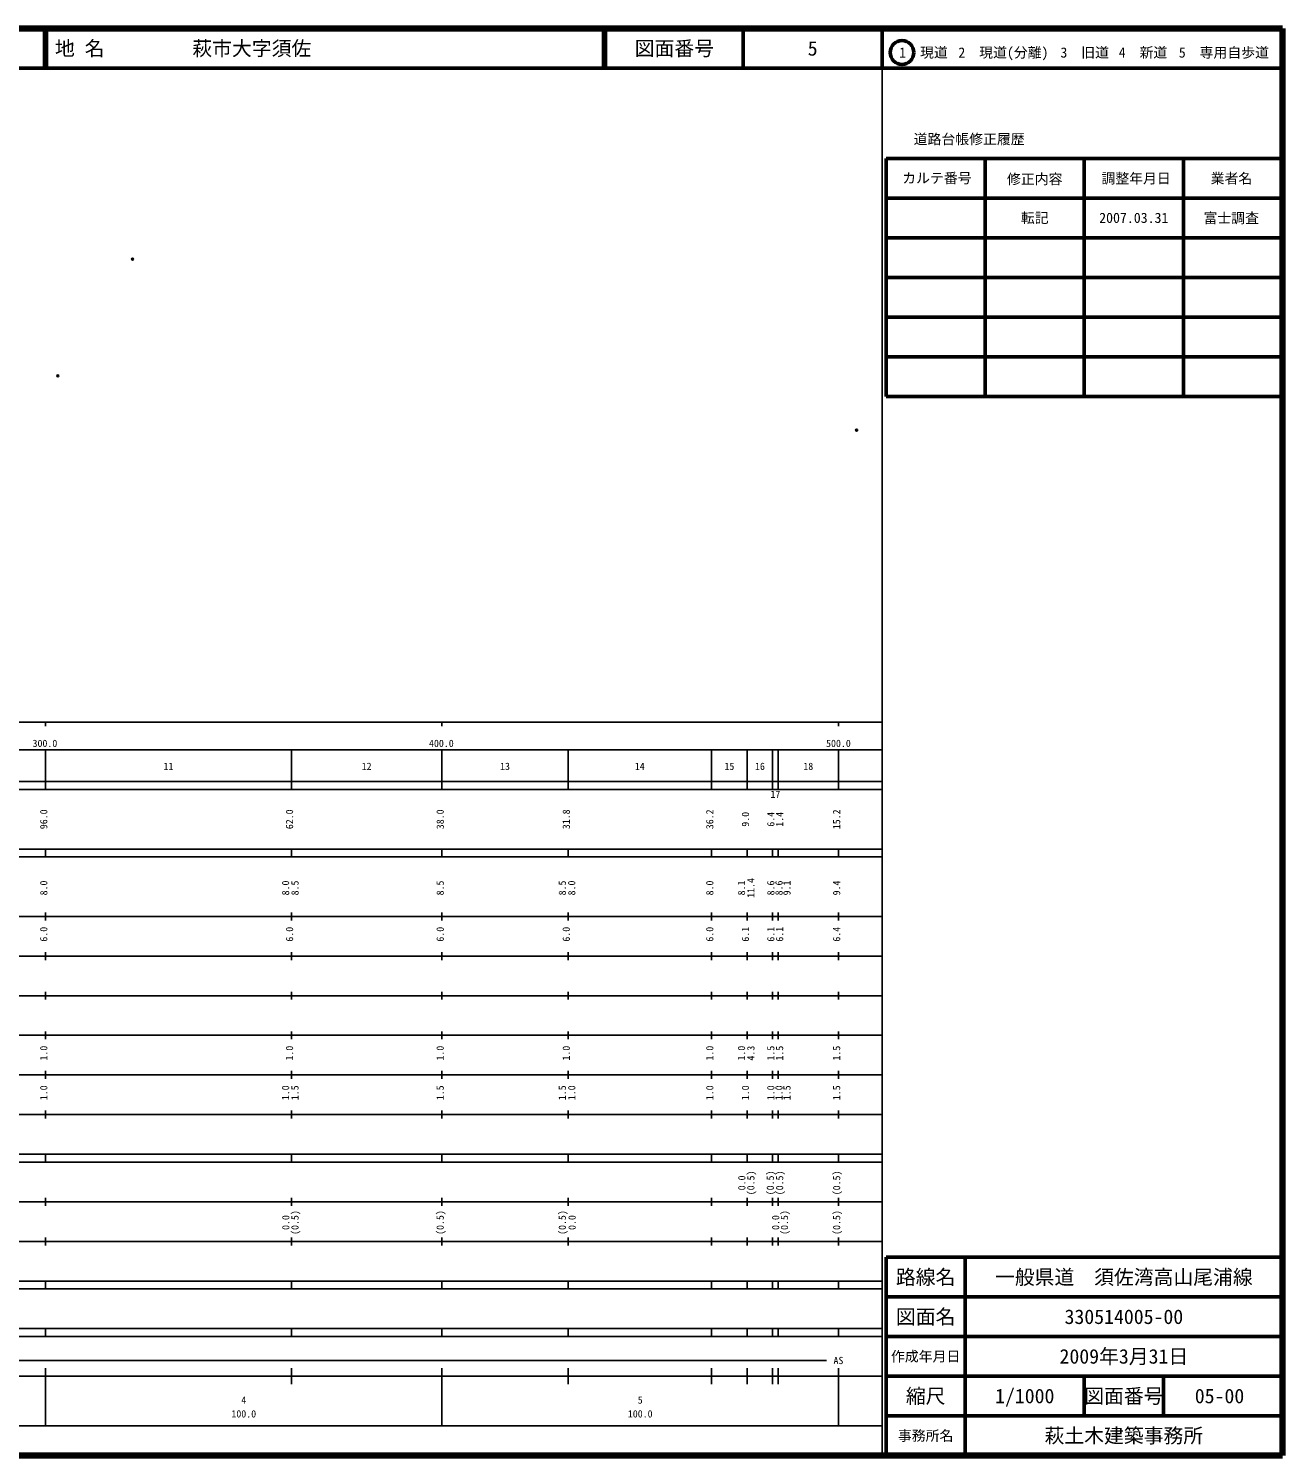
# Model space of a CAD drawing. Units: millimetres on the paper. Extents: x 40 to 680, y 20 to 380.
# Drawn here: x 363.7 to 680, y 20 to 380 of the extents above; entities that cross this region are included whole.
import ezdxf
from ezdxf.enums import TextEntityAlignment as Align

# ---------------------------------------------------------------- set-up
doc = ezdxf.new("R2010")
doc.units = ezdxf.units.MM
doc.header["$PDMODE"] = 32
doc.header["$PDSIZE"] = 0.5
doc.layers.add('M-OTRS', color=6, linetype='Continuous')
doc.layers.add('M-TTL-TXT', color=7, linetype='Continuous')
for name, color, linetype, lineweight in [('M-TTL', 2, 'Continuous', 140), ('M-TTL-BAND', 7, 'Continuous', 25), ('M-TTL-FRAM', 2, 'Continuous', 50), ('M-TTL-LINE', 7, 'Continuous', 50)]:
    doc.layers.add(name, color=color, linetype=linetype, lineweight=lineweight)
doc.styles.add('ＭＳ ゴシック', font='')
doc.styles.get('ＭＳ ゴシック').set_extended_font_data('MS Gothic')

msp = doc.modelspace()

# ---------------------------------------------------------------- linework, layer by layer
at = {"layer": 'M-OTRS'}
for p in [(389.948, 321.826), (371.078, 292.36), (572.593, 278.693)]:
    msp.add_point(p, dxfattribs=at)
at = {"layer": 'M-TTL'}
for p, q in [((680, 380), (40, 380)), ((680, 20), (680, 380)), ((40, 20), (680, 20))]:
    msp.add_line(p, q, dxfattribs=at)
at = {"layer": 'M-TTL-BAND'}
for p, q in [((579, 20), (579, 370)), ((40, 205), (579, 205)), ((368, 205), (368, 204)), ((468, 205), (468, 204)), ((568, 205), (568, 204)), ((68, 198), (579, 198)), ((368, 188), (368, 198)), ((430, 188), (430, 198)), ((468, 188), (468, 198)), ((499.8, 188), (499.8, 198)), ((536, 188), (536, 198)), ((545, 188), (545, 198)), ((551.4, 188), (551.4, 198)), ((552.8, 188), (552.8, 198)), ((568, 188), (568, 198)), ((40, 190), (579, 190)), ((40, 188), (579, 188)), ((40, 173), (579, 173)), ((368, 171), (368, 173)), ((430, 171), (430, 173)), ((468, 171), (468, 173)), ((499.8, 171), (499.8, 173)), ((536, 171), (536, 173)), ((545, 171), (545, 173)), ((551.4, 171), (551.4, 173)), ((552.8, 171), (552.8, 173)), ((568, 171), (568, 173)), ((40, 171), (579, 171)), ((40, 156), (579, 156)), ((368, 155), (368, 157)), ((430, 155), (430, 157)), ((468, 155), (468, 157)), ((499.8, 155), (499.8, 157)), ((536, 155), (536, 157)), ((545, 155), (545, 157)), ((551.4, 155), (551.4, 157)), ((552.8, 155), (552.8, 157)), ((568, 155), (568, 157)), ((46, 146), (579, 146)), ((368, 145), (368, 147)), ((430, 145), (430, 147)), ((468, 145), (468, 147)), ((499.8, 145), (499.8, 147)), ((536, 145), (536, 147)), ((545, 145), (545, 147)), ((551.4, 145), (551.4, 147)), ((552.8, 145), (552.8, 147)), ((568, 145), (568, 147)), ((368, 135), (368, 137)), ((430, 135), (430, 137)), ((468, 135), (468, 137)), ((499.8, 135), (499.8, 137)), ((536, 135), (536, 137)), ((545, 135), (545, 137)), ((551.4, 135), (551.4, 137)), ((552.8, 135), (552.8, 137)), ((568, 135), (568, 137)), ((52, 136), (579, 136)), ((46, 126), (579, 126)), ((368, 125), (368, 127)), ((430, 125), (430, 127)), ((468, 125), (468, 127)), ((499.8, 125), (499.8, 127)), ((536, 125), (536, 127)), ((545, 125), (545, 127)), ((551.4, 125), (551.4, 127)), ((552.8, 125), (552.8, 127)), ((568, 125), (568, 127)), ((52, 116), (579, 116)), ((368, 115), (368, 117)), ((430, 115), (430, 117)), ((468, 115), (468, 117)), ((499.8, 115), (499.8, 117)), ((536, 115), (536, 117)), ((545, 115), (545, 117)), ((551.4, 115), (551.4, 117)), ((552.8, 115), (552.8, 117)), ((568, 115), (568, 117)), ((46, 106), (579, 106)), ((368, 105), (368, 107)), ((430, 105), (430, 107)), ((468, 105), (468, 107)), ((499.8, 105), (499.8, 107)), ((536, 105), (536, 107)), ((545, 105), (545, 107)), ((551.4, 105), (551.4, 107)), ((552.8, 105), (552.8, 107)), ((568, 105), (568, 107)), ((40, 96), (579, 96)), ((40, 94), (579, 94)), ((368, 94), (368, 96)), ((430, 94), (430, 96)), ((468, 94), (468, 96)), ((499.8, 94), (499.8, 96)), ((536, 94), (536, 96)), ((545, 94), (545, 96)), ((551.4, 94), (551.4, 96)), ((552.8, 94), (552.8, 96)), ((568, 94), (568, 96)), ((49, 84), (579, 84)), ((368, 83), (368, 85)), ((430, 83), (430, 85)), ((468, 83), (468, 85)), ((499.8, 83), (499.8, 85)), ((536, 83), (536, 85)), ((545, 83), (545, 85)), ((551.4, 83), (551.4, 85)), ((552.8, 83), (552.8, 85)), ((568, 83), (568, 85)), ((40, 74), (579, 74)), ((368, 73), (368, 75)), ((430, 73), (430, 75)), ((468, 73), (468, 75)), ((499.8, 73), (499.8, 75)), ((536, 73), (536, 75)), ((545, 73), (545, 75)), ((551.4, 73), (551.4, 75)), ((552.8, 73), (552.8, 75)), ((568, 73), (568, 75)), ((40, 64), (579, 64)), ((40, 62), (579, 62)), ((368, 62), (368, 64)), ((430, 62), (430, 64)), ((468, 62), (468, 64)), ((499.8, 62), (499.8, 64)), ((536, 62), (536, 64)), ((545, 62), (545, 64)), ((551.4, 62), (551.4, 64)), ((552.8, 62), (552.8, 64)), ((568, 62), (568, 64)), ((40, 52), (579, 52)), ((368, 50), (368, 52)), ((430, 50), (430, 52)), ((468, 50), (468, 52)), ((499.8, 50), (499.8, 52)), ((536, 50), (536, 52)), ((545, 50), (545, 52)), ((551.4, 50), (551.4, 52)), ((552.8, 50), (552.8, 52)), ((568, 50), (568, 52)), ((40, 50), (579, 50)), ((71, 44), (565, 44)), ((40, 40), (579, 40)), ((368, 27.5), (368, 42)), ((430, 38), (430, 42)), ((468, 27.5), (468, 42)), ((499.8, 38), (499.8, 42)), ((536, 38), (536, 42)), ((545, 38), (545, 42)), ((551.4, 38), (551.4, 42)), ((552.8, 38), (552.8, 42)), ((568, 27.5), (568, 42)), ((68, 27.5), (579, 27.5))]:
    msp.add_line(p, q, dxfattribs=at)
at = {"layer": 'M-TTL-FRAM'}
for p, q in [((580, 347.197), (580, 287.197)), ((580, 347.197), (680, 347.197)), ((580, 287.197), (680, 287.197)), ((680, 70), (580, 70)), ((580, 70), (580, 20))]:
    msp.add_line(p, q, dxfattribs=at)
at = {"layer": 'M-TTL-LINE'}
for p, q in [((367.75, 380), (367.75, 370)), ((368.25, 380), (368.25, 370)), ((508.747, 380), (508.747, 370)), ((509.247, 380), (509.247, 370)), ((543.997, 380), (543.997, 370)), ((579, 380), (579, 370)), ((40, 370), (680, 370)), ((605, 347.197), (605, 287.197)), ((630, 347.197), (630, 287.197)), ((655, 347.197), (655, 287.197)), ((580, 337.197), (680, 337.197)), ((580, 327.197), (680, 327.197)), ((580, 317.197), (680, 317.197)), ((580, 307.197), (680, 307.197)), ((580, 297.197), (680, 297.197)), ((600, 70), (600, 20)), ((680, 60), (580, 60)), ((680, 50), (580, 50)), ((680, 40), (580, 40)), ((630, 40), (630, 30)), ((650, 40), (650, 30)), ((680, 30), (580, 30))]:
    msp.add_line(p, q, dxfattribs=at)
msp.add_circle((584.031, 373.958), 3, dxfattribs=at)

# ---------------------------------------------------------------- texts
at = {"layer": 'M-TTL-BAND', "style": 'ＭＳ ゴシック'}
for s, p in [('300.0', (367.844, 198.195)), ('400.0', (467.844, 198.195)), ('500.0', (568, 198.195)), ('11', (399, 192.405)), ('12', (449, 192.405)), ('13', (483.9, 192.405)), ('14', (517.9, 192.405)), ('15', (540.5, 192.405)), ('16', (548.2, 192.405)), ('18', (560.4, 192.405)), ('17', (552.1, 185.348)), ('AS', (568, 42.5)), ('4', (418, 32.523)), ('5', (518, 32.523)), ('100.0', (418, 29.033)), ('100.0', (518, 29.033))]:
    msp.add_text(s, height=1.833, dxfattribs=at).set_placement(p, align=Align.BOTTOM_CENTER)
for s, p in [('96.0', (369, 180.5)), ('62.0', (431, 180.5)), ('38.0', (469, 180.5)), ('31.8', (500.8, 180.5)), ('36.2', (537, 180.5)), ('9.0', (546, 180.5)), ('6.4', (552.4, 180.5)), ('1.4', (554.621, 180.5)), ('15.2', (569, 180.5)), ('8.0', (369, 163.174)), ('8.0', (430, 163.174)), ('8.5', (432.37, 163.174)), ('8.5', (469, 163.174)), ('8.5', (499.8, 163.174)), ('8.0', (502.17, 163.174)), ('8.0', (537, 163.174)), ('8.1', (545, 163.174)), ('11.4', (547.37, 163.174)), ('8.6', (552.4, 163.174)), ('8.6', (554.453, 163.174)), ('9.1', (556.463, 163.174)), ('9.4', (569, 163.174)), ('6.0', (369, 151.5)), ('6.0', (431, 151.5)), ('6.0', (469, 151.5)), ('6.0', (500.8, 151.5)), ('6.0', (537, 151.5)), ('6.1', (546, 151.5)), ('6.1', (552.4, 151.5)), ('6.1', (554.621, 151.5)), ('6.4', (569, 151.5)), ('1.0', (369, 121.5)), ('1.0', (431, 121.5)), ('1.0', (469, 121.5)), ('1.0', (500.8, 121.5)), ('1.0', (537, 121.5)), ('1.0', (545, 121.5)), ('4.3', (547.37, 121.5)), ('1.5', (552.4, 121.5)), ('1.5', (554.621, 121.5)), ('1.5', (569, 121.5)), ('1.0', (369, 111.5)), ('1.0', (430, 111.5)), ('1.5', (432.37, 111.5)), ('1.5', (469, 111.5)), ('1.5', (499.8, 111.5)), ('1.0', (502.17, 111.5)), ('1.0', (537, 111.5)), ('1.0', (546, 111.5)), ('1.0', (552.4, 111.5)), ('1.0', (554.453, 111.5)), ('1.5', (556.463, 111.5)), ('1.5', (569, 111.5)), ('0.0', (545.082, 88.764)), ('(0.5)', (547.37, 88.764)), ('(0.5)', (552.266, 88.764)), ('(0.5)', (554.621, 88.764)), ('(0.5)', (569, 88.764)), ('0.0', (430.049, 78.764)), ('(0.5)', (432.37, 78.764)), ('(0.5)', (469, 78.764)), ('(0.5)', (499.8, 78.764)), ('0.0', (502.26, 78.764)), ('0.0', (553.612, 78.764)), ('(0.5)', (555.84, 78.764)), ('(0.5)', (569, 78.764))]:
    msp.add_text(s, height=1.833, rotation=90, dxfattribs=at).set_placement(p, align=Align.BOTTOM_CENTER)
at = {"layer": 'M-TTL-TXT', "style": 'ＭＳ ゴシック'}
for s, p in [('地 名', (370.38, 375)), ('萩市大字須佐', (405.024, 375))]:
    msp.add_text(s, height=3.666, dxfattribs=at).set_placement(p, align=Align.MIDDLE_LEFT)
for s, height, p in [('図面番号', 3.666, (526.622, 375)), ('5', 3.666, (561.497, 375)), ('1\u3000現道', 2.566, (589.448, 373.958)), ('2\u3000現道(分離)', 2.566, (609.619, 373.958)), ('3\u3000旧道', 2.566, (630.121, 373.958)), ('4\u3000新道', 2.566, (644.824, 373.958)), ('5\u3000専用自歩道', 2.566, (665.228, 373.958)), ('道路台帳修正履歴', 2.566, (600.968, 352.113)), ('カルテ番号', 2.566, (592.839, 342.277)), ('修正内容', 2.566, (617.509, 342.023)), ('調整年月日', 2.566, (643.089, 342.197)), ('業者名', 2.566, (667.134, 342.197)), ('転記', 2.566, (617.5, 332.245)), ('2007.03.31', 2.566, (642.5, 332.245)), ('富士調査', 2.566, (667.077, 332.189)), ('路線名', 3.666, (590, 65)), ('路線名', 3.666, (590, 65)), ('一般県道\u3000須佐湾高山尾浦線', 3.666, (640, 65)), ('図面名', 3.666, (590, 55)), ('図面名', 3.666, (590, 55)), ('330514005-00', 3.666, (640, 55)), ('2009年3月31日', 3.666, (640, 45)), ('作成年月日', 2.566, (590, 45)), ('作成年月日', 2.566, (590, 45)), ('縮尺', 3.666, (590, 35)), ('縮尺', 3.666, (590, 35)), ('1/1000', 3.666, (615, 35)), ('図面番号', 3.666, (640, 35)), ('図面番号', 3.666, (640, 35)), ('05-00', 3.666, (664.125, 35)), ('事務所名', 2.566, (590, 25)), ('事務所名', 2.566, (590, 25)), ('萩土木建築事務所', 3.666, (640, 25))]:
    msp.add_text(s, height=height, dxfattribs=at).set_placement(p, align=Align.MIDDLE_CENTER)

doc.saveas('drawing.dxf')
